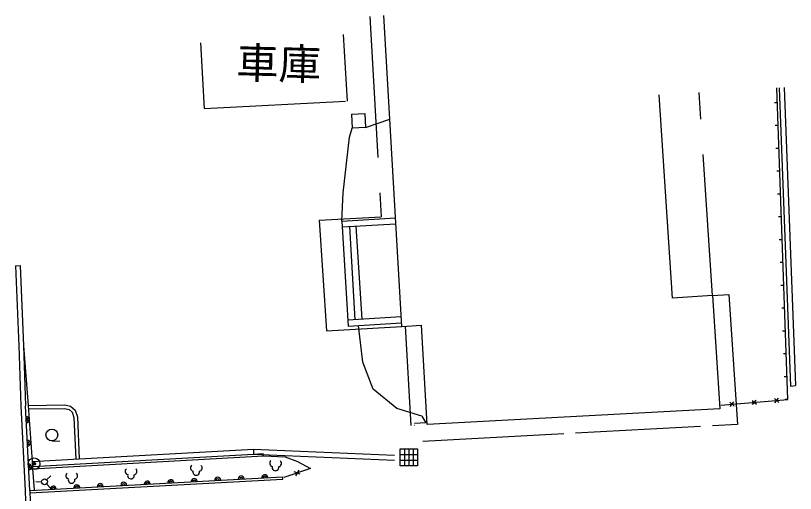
# Model space of a CAD drawing. Units: millimetres, scale not verified. Extents: x 40000 to 680000, y 20000 to 380000.
# Drawn here: x 471310 to 504448, y 308104 to 328386 of the extents above; entities that cross this region are included whole.
import ezdxf
from ezdxf.enums import TextEntityAlignment as Align

# ---------------------------------------------------------------- set-up
doc = ezdxf.new("R2010")
doc.units = ezdxf.units.MM
doc.header["$LTSCALE"] = 1000
doc.header["$PDMODE"] = 32
doc.header["$PDSIZE"] = 500
doc.linetypes.add('DASHED', pattern=[7.5, 6, -1.5])
doc.layers.add('M-BGD', color=7, linetype='Continuous', lineweight=25)
doc.layers.add('M-BGD-EXST', color=7, linetype='Continuous', lineweight=25)
doc.layers.add('M-BMK-HTXT', color=7, linetype='Continuous')
doc.styles.add('ＭＳ ゴシック', font='')
doc.styles.get('ＭＳ ゴシック').set_extended_font_data('MS Gothic')

msp = doc.modelspace()

# ---------------------------------------------------------------- linework, layer by layer
at = {"layer": 'M-BGD', "linetype": 'DASHED'}
for p, q in [((486357, 328352), (486850, 319848)), ((485229, 327589), (485396, 324760)), ((479344, 324436), (479178, 327231)), ((500924, 316500), (500357, 325124)), ((479344, 324436), (485396, 324760)), ((486179, 323632), (487211, 323988)), ((485498, 323231), (485613, 323604)), ((485232, 320862), (485498, 323231)), ((485176, 319667), (485232, 320862)), ((484214, 319696), (486850, 319848)), ((484214, 319696), (484515, 314998)), ((471310, 317769), (471510, 317777)), ((471310, 317769), (471452, 314364)), ((500924, 316500), (501622, 316546)), ((501622, 316546), (501985, 311033)), ((484515, 314998), (487722, 315192)), ((486069, 313672), (485882, 315234)), ((487860, 315200), (488105, 310982)), ((471452, 314364), (471534, 311819)), ((486510, 312528), (486069, 313672)), ((487506, 311709), (486510, 312528)), ((471534, 311819), (471713, 308225)), ((488568, 311377), (487506, 311709)), ((488568, 311377), (488739, 311104)), ((500421, 310949), (495100, 310661)), ((501985, 311033), (500919, 310976)), ((494609, 310635), (488248, 310291)), ((481416, 309986), (487648, 309716)), ((481417, 309775), (487649, 309506)), ((481839, 309697), (482765, 309650)), ((482765, 309650), (483291, 309452)), ((483291, 309452), (483843, 309164)), ((471713, 308225), (471835, 305222))]:
    msp.add_line(p, q, dxfattribs=at)
at = {"layer": 'M-BGD'}
for p, q in [((487722, 315192), (486956, 328386)), ((504132, 312089), (503656, 325316)), ((503756, 325322), (504246, 312660)), ((503975, 325335), (504448, 312678)), ((499228, 316389), (498660, 325026)), ((503679, 324688), (503554, 324684)), ((485583, 324208), (486150, 324230)), ((485583, 324208), (485613, 323604)), ((486150, 324230), (486179, 323632)), ((486179, 323632), (485613, 323604)), ((503713, 323719), (503589, 323715)), ((503748, 322750), (503623, 322745)), ((503783, 321781), (503658, 321776)), ((503818, 320812), (503693, 320807)), ((485176, 319667), (487454, 319803)), ((503853, 319842), (503728, 319838)), ((485176, 319667), (485442, 315208)), ((485191, 319418), (487469, 319553)), ((485494, 319436), (485722, 315475)), ((485774, 319447), (486018, 315497)), ((503888, 318873), (503763, 318869)), ((503923, 317904), (503798, 317900)), ((471510, 317777), (471652, 314372)), ((503958, 316935), (503833, 316931)), ((500924, 316500), (499228, 316389)), ((500924, 316500), (501240, 311694)), ((503992, 315966), (503867, 315961)), ((487698, 315593), (485427, 315457)), ((485442, 315208), (487713, 315344)), ((487722, 315192), (488559, 315241)), ((488804, 311022), (488559, 315241)), ((504027, 314997), (503902, 314992)), ((471652, 314372), (471734, 311827)), ((471652, 314372), (471838, 311838)), ((504062, 314028), (503937, 314023)), ((504097, 313058), (503972, 313054)), ((504246, 312660), (504448, 312678)), ((471838, 311838), (473396, 311860)), ((471838, 311838), (472009, 309457)), ((473396, 311860), (473650, 311809)), ((501283, 311853), (504132, 312089)), ((501667, 311974), (501849, 311812)), ((501681, 311798), (501835, 311987)), ((502616, 312052), (502799, 311890)), ((502631, 311876), (502784, 312066)), ((503566, 312131), (503748, 311969)), ((503580, 311955), (503734, 312145)), ((504132, 312089), (504007, 312085)), ((471913, 308234), (471734, 311827)), ((471840, 311688), (473382, 311710)), ((473382, 311710), (473581, 311670)), ((473581, 311670), (473709, 311556)), ((473650, 311809), (473837, 311643)), ((473709, 311556), (473791, 311332)), ((473837, 311643), (473939, 311361)), ((501240, 311694), (488804, 311022)), ((473791, 311332), (473867, 309559)), ((473939, 311361), (474017, 309565)), ((488271, 310982), (488266, 310986)), ((488739, 311104), (488268, 311070)), ((472845, 310336), (473195, 310326)), ((474017, 309565), (481416, 309986)), ((481416, 309986), (481417, 309776)), ((487646, 309998), (488386, 310001)), ((487650, 309277), (487646, 309998)), ((487831, 309999), (487835, 309277)), ((488016, 310000), (488020, 309278)), ((488201, 310000), (488205, 309279)), ((488386, 310001), (488389, 309280)), ((472009, 309457), (474017, 309565)), ((472024, 309241), (481417, 309776)), ((472030, 309141), (481839, 309697)), ((481417, 309776), (481834, 309796)), ((481839, 309697), (481834, 309796)), ((487648, 309757), (488387, 309761)), ((487649, 309517), (488388, 309520)), ((472009, 309457), (472024, 309241)), ((472024, 309241), (472030, 309141)), ((488389, 309280), (487650, 309277)), ((472030, 309141), (472094, 308252)), ((483843, 309164), (482712, 308776)), ((483406, 308921), (483149, 309019)), ((483349, 309088), (483206, 308852)), ((471913, 308234), (482663, 308812)), ((471918, 308134), (482669, 308713)), ((482669, 308713), (482663, 308812)), ((471913, 308234), (472035, 305230))]:
    msp.add_line(p, q, dxfattribs=at)
for centre, radius in [((472852, 310586), 250), ((472094, 309362), 62.5)]:
    msp.add_circle(centre, radius, dxfattribs=at)
for centre, radius, start, end in [((471764, 311230), 125, 272.8467, 92.8467), ((471764, 311230), 62.5, 272.8467, 92.8467), ((471814, 310232), 125, 272.8467, 92.8467), ((471814, 310232), 62.5, 272.8467, 92.8467), ((471863, 309233), 125, 272.8467, 92.8467), ((471863, 309233), 62.5, 272.8467, 92.8467), ((478882, 309190), 144, 129.1103, 255.9816), ((479094, 309185), 144, 281.0378, 47.9091), ((482252, 309386), 144, 129.1103, 255.9816), ((482354, 309209), 142, 164.8242, 12.1952), ((482465, 309380), 144, 281.0394, 47.9075), ((473588, 308856), 144, 129.1107, 255.9812), ((473800, 308851), 144, 281.0398, 47.9071), ((476109, 309042), 144, 129.1107, 255.9812), ((476211, 308866), 142, 164.8242, 12.1952), ((476322, 309037), 144, 281.0382, 47.9087), ((478983, 309014), 142, 164.8242, 12.1952), ((481898, 308771), 125, 3.0787, 183.0787), ((473690, 308679), 142, 164.8242, 12.1952), ((474908, 308395), 125, 3.0787, 183.0787), ((475907, 308449), 125, 3.0787, 183.0787), ((476905, 308503), 125, 3.0787, 183.0787), ((476905, 308503), 62.5, 3.0787, 183.0787), ((477904, 308556), 125, 3.0787, 183.0787), ((477904, 308556), 62.5, 3.0787, 183.0787), ((478902, 308610), 125, 3.0787, 183.0787), ((478902, 308610), 62.5, 3.0787, 183.0787), ((479901, 308664), 125, 3.0787, 183.0787), ((479901, 308664), 62.5, 3.0787, 183.0787), ((480900, 308718), 125, 3.0787, 183.0787), ((480900, 308718), 62.5, 3.0787, 183.0787), ((481898, 308771), 62.5, 3.0787, 183.0787), ((472911, 308288), 125, 3.0787, 183.0787), ((472911, 308288), 62.5, 3.0787, 183.0787), ((473910, 308342), 125, 3.0787, 183.0787), ((473910, 308342), 62.5, 3.0787, 183.0787), ((474908, 308395), 62.5, 3.0787, 183.0787), ((475907, 308449), 62.5, 3.0787, 183.0787)]:
    msp.add_arc(centre, radius, start, end, dxfattribs=at)
msp.add_point((472094, 309362), dxfattribs=at)
at = {"layer": 'M-BGD-EXST'}
for p, q in [((472630, 308682), (472811, 308854)), ((472164, 308606), (472414, 308599)), ((472625, 308505), (472797, 308324))]:
    msp.add_line(p, q, dxfattribs=at)
msp.add_circle((472539, 308596), 125, dxfattribs=at)

# ---------------------------------------------------------------- texts
at = {"layer": 'M-BMK-HTXT', "style": 'ＭＳ ゴシック'}
msp.add_text('車庫', height=1320, rotation=358.51, dxfattribs=at).set_placement((482466, 325297), align=Align.BOTTOM_CENTER)

doc.saveas('drawing.dxf')
